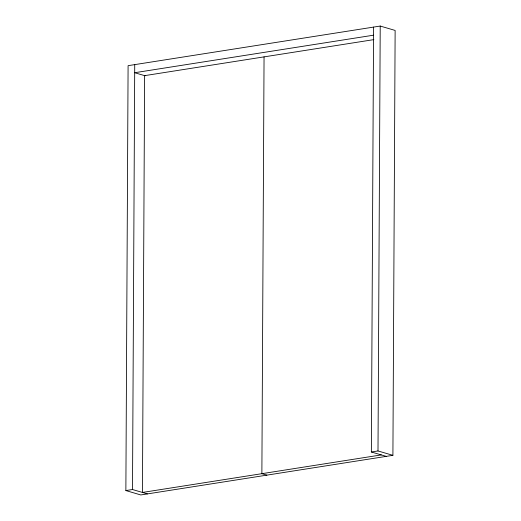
<?xml version="1.0" encoding="UTF-8"?>
<svg xmlns="http://www.w3.org/2000/svg" width="521" height="521" viewBox="0 0 521 521"><rect width="100%" height="100%" fill="white"/><g stroke="black" fill="none" stroke-linecap="round" stroke-linejoin="round"><path stroke-width="0.78" d="M125.867 490.567L128.094 65.666L380.219 26.05L395.133 30.433L392.906 455.334L140.781 494.95L125.867 490.567L132.503 489.525L147.417 493.908M132.503 489.525L134.731 64.624M264.056 56.874L261.874 473.68L266.843 475.139M386.269 456.376L371.362 451.994L373.583 27.092M392.906 455.334L377.999 450.952L380.219 26.05M373.544 35.187L134.685 72.719L145.125 75.786M373.863 39.622L144.63 75.643L142.448 492.449L381.3 454.911M371.362 451.994L377.999 450.952"/></g></svg>
